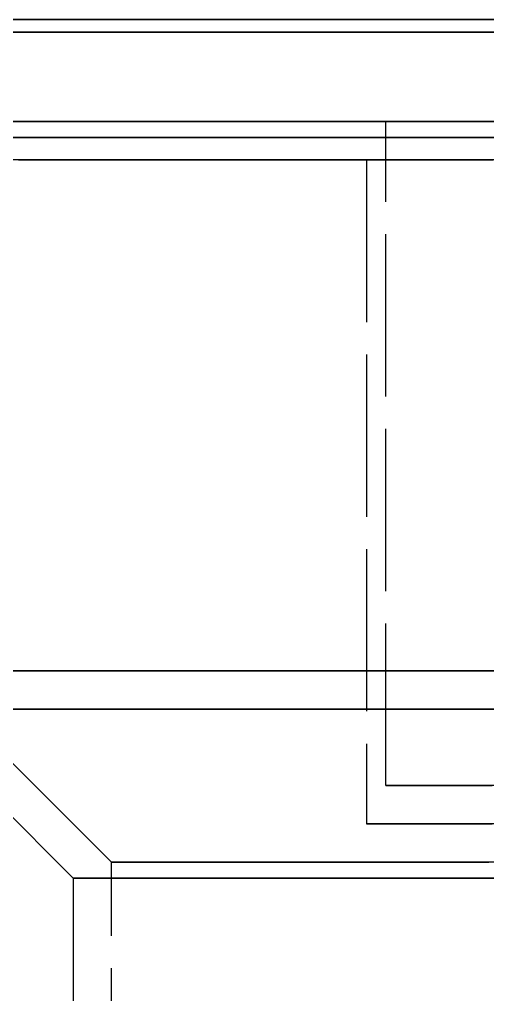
# Model space of a CAD drawing. Header units: millimetres. Extents: x -9 to 243, y -53 to 196.
# Drawn here: x 152.48 to 156.15, y 24.76 to 32.4 of the extents above; entities that cross this region are included whole.
import ezdxf

# ---------------------------------------------------------------- set-up
doc = ezdxf.new("R2010")
doc.units = ezdxf.units.MM
doc.linetypes.add('DASHED', pattern=[1.524, 1.27, -0.254])
doc.layers.add('HIDDEN', color=8, linetype='DASHED')
doc.layers.add('VISIBLE', color=7, linetype='CONTINUOUS')

msp = doc.modelspace()

# ---------------------------------------------------------------- linework, layer by layer
at = {"layer": 'HIDDEN'}
for points in [[(156.26667, 32.4), (156.02063, 32.4), (155.7746, 32.4), (155.52857, 32.4), (155.28254, 32.4), (155.03651, 32.4), (154.79048, 32.4), (154.54444, 32.4), (154.29841, 32.4), (154.05238, 32.4), (153.80635, 32.4), (153.56032, 32.4), (153.31429, 32.4), (153.06825, 32.4), (152.82222, 32.4), (152.57619, 32.4), (152.33016, 32.4)], [(156.2, 32.4), (155.94762, 32.4), (155.69524, 32.4), (155.44286, 32.4), (155.19048, 32.4), (154.9381, 32.4), (154.68571, 32.4), (154.43333, 32.4), (154.18095, 32.4), (153.92857, 32.4), (153.67619, 32.4), (153.42381, 32.4), (153.17143, 32.4), (152.91905, 32.4), (152.66667, 32.4), (152.41429, 32.4)], [(152.41429, 32.4), (152.54048, 32.4), (152.66667, 32.4), (152.79286, 32.4), (152.91905, 32.4), (153.04524, 32.4), (153.17143, 32.4), (153.29762, 32.4), (153.42381, 32.4), (153.55, 32.4), (153.67619, 32.4), (153.80238, 32.4), (153.92857, 32.4), (154.05476, 32.4), (154.18095, 32.4), (154.30714, 32.4), (154.43333, 32.4), (154.55952, 32.4), (154.68571, 32.4), (154.8119, 32.4), (154.9381, 32.4), (155.06429, 32.4), (155.19048, 32.4), (155.31667, 32.4), (155.44286, 32.4), (155.56905, 32.4), (155.69524, 32.4), (155.82143, 32.4), (155.94762, 32.4), (156.07381, 32.4), (156.2, 32.4)], [(152.45317, 32.4), (152.57619, 32.4), (152.69921, 32.4), (152.82222, 32.4), (152.94524, 32.4), (153.06825, 32.4), (153.19127, 32.4), (153.31429, 32.4), (153.4373, 32.4), (153.56032, 32.4), (153.68333, 32.4), (153.80635, 32.4), (153.92937, 32.4), (154.05238, 32.4), (154.1754, 32.4), (154.29841, 32.4), (154.42143, 32.4), (154.54444, 32.4), (154.66746, 32.4), (154.79048, 32.4), (154.91349, 32.4), (155.03651, 32.4), (155.15952, 32.4), (155.28254, 32.4), (155.40556, 32.4), (155.52857, 32.4), (155.65159, 32.4), (155.7746, 32.4), (155.89762, 32.4), (156.02063, 32.4), (156.14365, 32.4), (156.26667, 32.4)], [(163.18333, 32.3), (162.51667, 32.3), (161.85, 32.3), (161.18333, 32.3), (160.51667, 32.3), (159.85, 32.3), (159.18333, 32.3), (158.51667, 32.3), (157.85, 32.3), (157.18333, 32.3), (156.51667, 32.3), (155.85, 32.3), (155.18333, 32.3), (154.51667, 32.3), (153.85, 32.3), (153.18333, 32.3), (152.51667, 32.3), (151.85, 32.3)], [(162.93115, 32.3), (162.45102, 32.3), (161.97088, 32.3), (161.49074, 32.3), (161.01061, 32.3), (160.53047, 32.3), (160.05034, 32.3), (159.5702, 32.3), (159.09007, 32.3), (158.60993, 32.3), (158.1298, 32.3), (157.64966, 32.3), (157.16953, 32.3), (156.68939, 32.3), (156.20926, 32.3), (155.72912, 32.3), (155.24898, 32.3), (154.76885, 32.3), (154.28871, 32.3), (153.80858, 32.3), (153.32844, 32.3), (152.84831, 32.3), (152.36817, 32.3)], [(152.36817, 32.3), (152.60824, 32.3), (152.84831, 32.3), (153.08838, 32.3), (153.32844, 32.3), (153.56851, 32.3), (153.80858, 32.3), (154.04865, 32.3), (154.28871, 32.3), (154.52878, 32.3), (154.76885, 32.3), (155.00892, 32.3), (155.24898, 32.3), (155.48905, 32.3), (155.72912, 32.3), (155.96919, 32.3), (156.20926, 32.3)], [(156.40556, 31.6), (155.96111, 31.6), (155.51667, 31.6), (155.07222, 31.6), (154.62778, 31.6), (154.18333, 31.6), (153.73889, 31.6), (153.29444, 31.6), (152.85, 31.6), (152.40556, 31.6)], [(152.40556, 31.6), (152.62778, 31.6), (152.85, 31.6), (153.07222, 31.6), (153.29444, 31.6), (153.51667, 31.6), (153.73889, 31.6), (153.96111, 31.6), (154.18333, 31.6), (154.40556, 31.6), (154.62778, 31.6), (154.85, 31.6), (155.07222, 31.6), (155.29444, 31.6), (155.51667, 31.6), (155.73889, 31.6), (155.96111, 31.6), (156.18333, 31.6)], [(156.24048, 31.6), (155.89254, 31.6), (155.5446, 31.6), (155.19667, 31.6), (154.84873, 31.6), (154.50079, 31.6), (154.15286, 31.6), (153.80492, 31.6), (153.45698, 31.6), (153.10905, 31.6), (152.76111, 31.6), (152.41317, 31.6)], [(152.41317, 31.6), (152.58714, 31.6), (152.76111, 31.6), (152.93508, 31.6), (153.10905, 31.6), (153.28302, 31.6), (153.45698, 31.6), (153.63095, 31.6), (153.80492, 31.6), (153.97889, 31.6), (154.15286, 31.6), (154.32683, 31.6), (154.50079, 31.6), (154.67476, 31.6), (154.84873, 31.6), (155.0227, 31.6), (155.19667, 31.6), (155.37063, 31.6), (155.5446, 31.6), (155.71857, 31.6), (155.89254, 31.6), (156.06651, 31.6), (156.24048, 31.6)], [(156.23889, 31.6), (156.12778, 31.6), (156.01667, 31.6), (155.90556, 31.6), (155.79444, 31.6), (155.68333, 31.6), (155.57222, 31.6), (155.46111, 31.6), (155.35, 31.6)], [(155.35, 31.6), (155.40556, 31.6), (155.46111, 31.6), (155.51667, 31.6), (155.57222, 31.6), (155.62778, 31.6), (155.68333, 31.6), (155.73889, 31.6), (155.79444, 31.6), (155.85, 31.6), (155.90556, 31.6), (155.96111, 31.6), (156.01667, 31.6), (156.07222, 31.6), (156.12778, 31.6), (156.18333, 31.6)], [(155.35, 26.4), (155.35, 31.6)], [(162.70873, 31.47574), (162.25476, 31.47574), (161.80079, 31.47574), (161.34683, 31.47574), (160.89286, 31.47574), (160.43889, 31.47574), (159.98492, 31.47574), (159.53095, 31.47574), (159.07698, 31.47574), (158.62302, 31.47574), (158.16905, 31.47574), (157.71508, 31.47574), (157.26111, 31.47574), (156.80714, 31.47574), (156.35317, 31.47574), (155.89921, 31.47574), (155.44524, 31.47574), (154.99127, 31.47574), (154.5373, 31.47574), (154.08333, 31.47574), (153.62937, 31.47574), (153.1754, 31.47574), (152.72143, 31.47574), (152.26746, 31.47574)], [(152.26746, 31.47574), (152.49444, 31.47574), (152.72143, 31.47574), (152.94841, 31.47574), (153.1754, 31.47574), (153.40238, 31.47574), (153.62937, 31.47574), (153.85635, 31.47574), (154.08333, 31.47574), (154.31032, 31.47574), (154.5373, 31.47574), (154.76429, 31.47574), (154.99127, 31.47574), (155.21825, 31.47574), (155.44524, 31.47574), (155.67222, 31.47574), (155.89921, 31.47574), (156.12619, 31.47574), (156.35317, 31.47574)], [(156.19286, 31.3), (155.83857, 31.3), (155.48429, 31.3), (155.13, 31.3), (154.77571, 31.3), (154.42143, 31.3), (154.06714, 31.3), (153.71286, 31.3), (153.35857, 31.3), (153.00429, 31.3), (152.65, 31.3), (152.29571, 31.3)], [(152.47286, 31.3), (152.65, 31.3), (152.82714, 31.3), (153.00429, 31.3), (153.18143, 31.3), (153.35857, 31.3), (153.53571, 31.3), (153.71286, 31.3), (153.89, 31.3), (154.06714, 31.3), (154.24429, 31.3), (154.42143, 31.3), (154.59857, 31.3), (154.77571, 31.3), (154.95286, 31.3), (155.13, 31.3), (155.30714, 31.3), (155.48429, 31.3), (155.66143, 31.3), (155.83857, 31.3), (156.01571, 31.3), (156.19286, 31.3)], [(156.24286, 31.3), (156.12698, 31.3), (156.01111, 31.3), (155.89524, 31.3), (155.77937, 31.3), (155.66349, 31.3), (155.54762, 31.3), (155.43175, 31.3), (155.31587, 31.3), (155.2, 31.3)], [(155.2, 31.3), (155.25794, 31.3), (155.31587, 31.3), (155.37381, 31.3), (155.43175, 31.3), (155.48968, 31.3), (155.54762, 31.3), (155.60556, 31.3), (155.66349, 31.3), (155.72143, 31.3), (155.77937, 31.3), (155.8373, 31.3), (155.89524, 31.3), (155.95317, 31.3), (156.01111, 31.3), (156.06905, 31.3), (156.12698, 31.3), (156.18492, 31.3)], [(155.2, 31.3), (155.2, 26.1)], [(153.2, 25.8), (151.7, 27.3)], [(156.23968, 27.3), (156.0127, 27.3), (155.78571, 27.3), (155.55873, 27.3), (155.33175, 27.3), (155.10476, 27.3), (154.87778, 27.3), (154.65079, 27.3), (154.42381, 27.3), (154.19683, 27.3), (153.96984, 27.3), (153.74286, 27.3), (153.51587, 27.3), (153.28889, 27.3), (153.0619, 27.3), (152.83492, 27.3), (152.60794, 27.3), (152.38095, 27.3)], [(152.38095, 27.3), (152.49444, 27.3), (152.60794, 27.3), (152.72143, 27.3), (152.83492, 27.3), (152.94841, 27.3), (153.0619, 27.3), (153.1754, 27.3), (153.28889, 27.3), (153.40238, 27.3), (153.51587, 27.3), (153.62937, 27.3), (153.74286, 27.3), (153.85635, 27.3), (153.96984, 27.3), (154.08333, 27.3), (154.19683, 27.3), (154.31032, 27.3), (154.42381, 27.3), (154.5373, 27.3), (154.65079, 27.3), (154.76429, 27.3), (154.87778, 27.3), (154.99127, 27.3), (155.10476, 27.3), (155.21825, 27.3), (155.33175, 27.3), (155.44524, 27.3), (155.55873, 27.3), (155.67222, 27.3), (155.78571, 27.3), (155.89921, 27.3), (156.0127, 27.3), (156.12619, 27.3), (156.23968, 27.3)], [(156.40556, 27.3), (155.96111, 27.3), (155.51667, 27.3), (155.07222, 27.3), (154.62778, 27.3), (154.18333, 27.3), (153.73889, 27.3), (153.29444, 27.3), (152.85, 27.3), (152.40556, 27.3)], [(152.40556, 27.3), (152.62778, 27.3), (152.85, 27.3), (153.07222, 27.3), (153.29444, 27.3), (153.51667, 27.3), (153.73889, 27.3), (153.96111, 27.3), (154.18333, 27.3), (154.40556, 27.3), (154.62778, 27.3), (154.85, 27.3), (155.07222, 27.3), (155.29444, 27.3), (155.51667, 27.3), (155.73889, 27.3), (155.96111, 27.3), (156.18333, 27.3)], [(152.9, 25.67574), (151.57574, 27)], [(162.70873, 27), (162.25476, 27), (161.80079, 27), (161.34683, 27), (160.89286, 27), (160.43889, 27), (159.98492, 27), (159.53095, 27), (159.07698, 27), (158.62302, 27), (158.16905, 27), (157.71508, 27), (157.26111, 27), (156.80714, 27), (156.35317, 27), (155.89921, 27), (155.44524, 27), (154.99127, 27), (154.5373, 27), (154.08333, 27), (153.62937, 27), (153.1754, 27), (152.72143, 27), (152.26746, 27)], [(152.26746, 27), (152.49444, 27), (152.72143, 27), (152.94841, 27), (153.1754, 27), (153.40238, 27), (153.62937, 27), (153.85635, 27), (154.08333, 27), (154.31032, 27), (154.5373, 27), (154.76429, 27), (154.99127, 27), (155.21825, 27), (155.44524, 27), (155.67222, 27), (155.89921, 27), (156.12619, 27), (156.35317, 27)], [(156.19432, 27), (155.96339, 27), (155.73246, 27), (155.50153, 27), (155.2706, 27), (155.03967, 27), (154.80874, 27), (154.57781, 27), (154.34688, 27), (154.11596, 27), (153.88503, 27), (153.6541, 27), (153.42317, 27), (153.19224, 27), (152.96131, 27), (152.73038, 27), (152.49945, 27), (152.26852, 27)], [(152.38399, 27), (152.49945, 27), (152.61492, 27), (152.73038, 27), (152.84585, 27), (152.96131, 27), (153.07677, 27), (153.19224, 27), (153.3077, 27), (153.42317, 27), (153.53863, 27), (153.6541, 27), (153.76956, 27), (153.88503, 27), (154.00049, 27), (154.11596, 27), (154.23142, 27), (154.34688, 27), (154.46235, 27), (154.57781, 27), (154.69328, 27), (154.80874, 27), (154.92421, 27), (155.03967, 27), (155.15514, 27), (155.2706, 27), (155.38606, 27), (155.50153, 27), (155.61699, 27), (155.73246, 27), (155.84792, 27), (155.96339, 27), (156.07885, 27), (156.19432, 27)], [(156.23889, 26.4), (156.12778, 26.4), (156.01667, 26.4), (155.90556, 26.4), (155.79444, 26.4), (155.68333, 26.4), (155.57222, 26.4), (155.46111, 26.4), (155.35, 26.4)], [(155.35, 26.4), (155.40556, 26.4), (155.46111, 26.4), (155.51667, 26.4), (155.57222, 26.4), (155.62778, 26.4), (155.68333, 26.4), (155.73889, 26.4), (155.79444, 26.4), (155.85, 26.4), (155.90556, 26.4), (155.96111, 26.4), (156.01667, 26.4), (156.07222, 26.4), (156.12778, 26.4), (156.18333, 26.4)], [(156.24286, 26.1), (156.12698, 26.1), (156.01111, 26.1), (155.89524, 26.1), (155.77937, 26.1), (155.66349, 26.1), (155.54762, 26.1), (155.43175, 26.1), (155.31587, 26.1), (155.2, 26.1)], [(155.2, 26.1), (155.25794, 26.1), (155.31587, 26.1), (155.37381, 26.1), (155.43175, 26.1), (155.48968, 26.1), (155.54762, 26.1), (155.60556, 26.1), (155.66349, 26.1), (155.72143, 26.1), (155.77937, 26.1), (155.8373, 26.1), (155.89524, 26.1), (155.95317, 26.1), (156.01111, 26.1), (156.06905, 26.1), (156.12698, 26.1), (156.18492, 26.1)], [(156.24921, 25.8), (156.06984, 25.8), (155.89048, 25.8), (155.71111, 25.8), (155.53175, 25.8), (155.35238, 25.8), (155.17302, 25.8), (154.99365, 25.8), (154.81429, 25.8), (154.63492, 25.8), (154.45556, 25.8), (154.27619, 25.8), (154.09683, 25.8), (153.91746, 25.8), (153.7381, 25.8), (153.55873, 25.8), (153.37937, 25.8), (153.2, 25.8)], [(153.2, 25.8), (153.28968, 25.8), (153.37937, 25.8), (153.46905, 25.8), (153.55873, 25.8), (153.64841, 25.8), (153.7381, 25.8), (153.82778, 25.8), (153.91746, 25.8), (154.00714, 25.8), (154.09683, 25.8), (154.18651, 25.8), (154.27619, 25.8), (154.36587, 25.8), (154.45556, 25.8), (154.54524, 25.8), (154.63492, 25.8), (154.7246, 25.8), (154.81429, 25.8), (154.90397, 25.8), (154.99365, 25.8), (155.08333, 25.8), (155.17302, 25.8), (155.2627, 25.8), (155.35238, 25.8), (155.44206, 25.8), (155.53175, 25.8), (155.62143, 25.8), (155.71111, 25.8), (155.80079, 25.8), (155.89048, 25.8), (155.98016, 25.8), (156.06984, 25.8), (156.15952, 25.8)], [(153.2, 23.7), (153.2, 25.8)], [(156.3, 25.67574), (156.11111, 25.67574), (155.92222, 25.67574), (155.73333, 25.67574), (155.54444, 25.67574), (155.35556, 25.67574), (155.16667, 25.67574), (154.97778, 25.67574), (154.78889, 25.67574), (154.6, 25.67574), (154.41111, 25.67574), (154.22222, 25.67574), (154.03333, 25.67574), (153.84444, 25.67574), (153.65556, 25.67574), (153.46667, 25.67574), (153.27778, 25.67574), (153.08889, 25.67574), (152.9, 25.67574)], [(152.9, 25.67574), (152.99444, 25.67574), (153.08889, 25.67574), (153.18333, 25.67574), (153.27778, 25.67574), (153.37222, 25.67574), (153.46667, 25.67574), (153.56111, 25.67574), (153.65556, 25.67574), (153.75, 25.67574), (153.84444, 25.67574), (153.93889, 25.67574), (154.03333, 25.67574), (154.12778, 25.67574), (154.22222, 25.67574), (154.31667, 25.67574), (154.41111, 25.67574), (154.50556, 25.67574), (154.6, 25.67574), (154.69444, 25.67574), (154.78889, 25.67574), (154.88333, 25.67574), (154.97778, 25.67574), (155.07222, 25.67574), (155.16667, 25.67574), (155.26111, 25.67574), (155.35556, 25.67574), (155.45, 25.67574), (155.54444, 25.67574), (155.63889, 25.67574), (155.73333, 25.67574), (155.82778, 25.67574), (155.92222, 25.67574), (156.01667, 25.67574), (156.11111, 25.67574), (156.20556, 25.67574)], [(152.9, 25.67574), (152.9, 23.4)]]:
    msp.add_lwpolyline(points, dxfattribs=at)
at = {"layer": 'VISIBLE'}
msp.add_lwpolyline([(152.18333, 32.3), (152.51667, 32.3), (152.85, 32.3), (153.18333, 32.3), (153.51667, 32.3), (153.85, 32.3), (154.18333, 32.3), (154.51667, 32.3), (154.85, 32.3), (155.18333, 32.3), (155.51667, 32.3), (155.85, 32.3), (156.18333, 32.3), (156.51667, 32.3), (156.85, 32.3), (157.18333, 32.3), (157.51667, 32.3), (157.85, 32.3), (158.18333, 32.3), (158.51667, 32.3), (158.85, 32.3)], dxfattribs=at)

doc.saveas('drawing.dxf')
